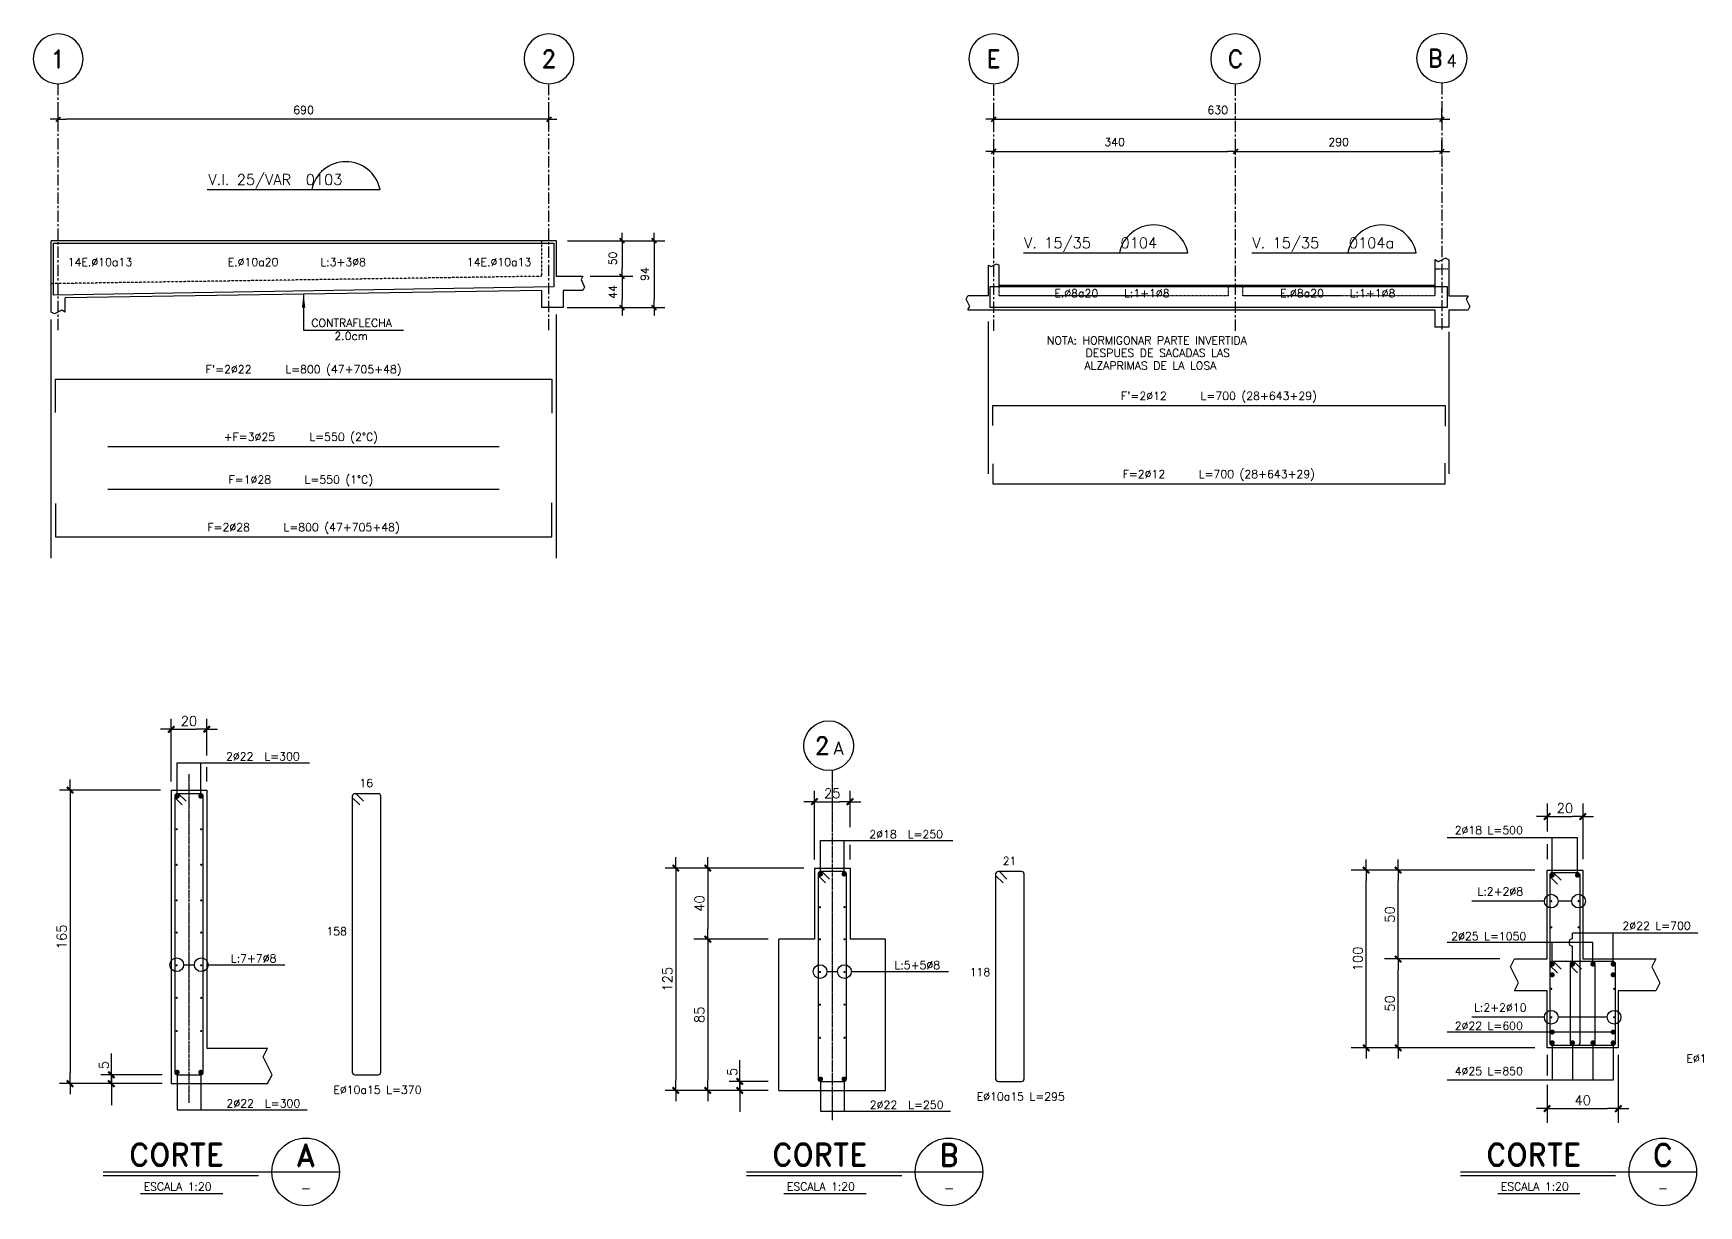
# Model space of a CAD drawing. Header units: millimetres. Extents: x 301 to 4303, y -474 to 2963.
# Drawn here: x 310 to 2651, y -474 to 1173 of the extents above; entities that cross this region are included whole.
import ezdxf
from ezdxf.enums import TextEntityAlignment as Align

# ---------------------------------------------------------------- set-up
doc = ezdxf.new("R2010")
doc.units = ezdxf.units.MM
doc.header["$LTSCALE"] = 0.5
for name, pattern in [('CENTER', [50.8, 31.75, -6.35, 6.35, -6.35]), ('DASHED', [0.75, 0.5, -0.25]), ('EJES', [12.5, 10, -1, 0.5, -1])]:
    doc.linetypes.add(name, pattern=pattern)
for name, color, linetype in [('A-LINEA 015', 6, 'Continuous'), ('CONTORNO', 3, 'Continuous'), ('CONTORNOS', 3, 'Continuous'), ('CORTES', 5, 'Continuous'), ('COTAS', 5, 'Continuous'), ('Cotas2', 1, 'Continuous'), ('EJES', 1, 'CENTER'), ('fe', 7, 'Continuous'), ('SEGMENTOS1', 2, 'DASHED'), ('TEXTOS-FE', 9, 'Continuous'), ('TEXTOS-SM', 3, 'Continuous'), ('TEXTOS1', 9, 'Continuous')]:
    doc.layers.add(name, color=color, linetype=linetype)
doc.styles.add('ROMAND', font='romand')
doc.styles.add('ROMANS', font='romans')
doc.styles.add('ROMANS0', font='romans.shx')
doc.styles.add('SIETE50', font='ROMAND.SHX', dxfattribs={"height": 31.5})
doc.linetypes.add('LCORTE', pattern='A,0.75,[136,ltypeshp.shx,S=0.125,R=0,X=0,Y=0],-0.5,0.7', length=1.95)
doc.dimstyles.new('ING-50', dxfattribs={"dimscale": 5, "dimtxt": 2.25, "dimasz": 2.25, "dimexe": 3, "dimexo": 0, "dimgap": 1.5, "dimtad": 1, "dimdec": 1, "dimzin": 12, "dimdsep": 46, "dimtxsty": 'ROMANS', "dimblk1": 'TICK1', "dimblk2": 'TICK1', "dimsah": 1, "dimcen": 0.09, "dimclrd": 2, "dimclre": 1, "dimclrt": 3, "dimadec": 1, "dimazin": 3, "dimtfac": 1, "dimtdec": 1, "dimtix": 1, "dimtmove": 2, "dimatfit": 3, "dimfxl": 3, "dimtolj": 1, "dimtzin": 12, "dimarcsym": 0})
doc.dimstyles.new('ING20', dxfattribs={"dimscale": 50, "dimtxt": 0.27, "dimasz": 0.3, "dimexe": 0.3, "dimexo": 1, "dimgap": 0.1, "dimtad": 1, "dimlfac": 0.4, "dimzin": 12, "dimdsep": 46, "dimtxsty": 'ROMANS', "dimblk1": 'TICK1', "dimblk2": 'TICK1', "dimsah": 1, "dimcen": 0.09, "dimse1": 1, "dimse2": 1, "dimclrd": 2, "dimclre": 1, "dimclrt": 3, "dimadec": 0, "dimazin": 0, "dimtfac": 1, "dimtix": 1, "dimtmove": 2, "dimatfit": 3, "dimldrblk": 'TICK1', "dimfxl": 1, "dimtolj": 1, "dimtzin": 12, "dimarcsym": 0})

# ---------------------------------------------------------------- blocks, each defined once
blk = doc.blocks.new('EJE-1')
at = {"color": 3, "linetype": 'Continuous'}
blk.add_circle((0, 0), 35, dxfattribs=at)
at = {"color": 5, "linetype": 'Continuous', "style": 'ROMAND'}
blk.add_attdef('0', text='', height=25, dxfattribs=at).set_placement((0.2, 0), align=Align.MIDDLE)
blk = doc.blocks.new('TICK1')
at = {"color": 2}
for points in [[(0, 0), (-1, 0)], [(0, 0), (1, 0)]]:
    blk.add_lwpolyline(points, dxfattribs=at)
at = {"color": 2, "const_width": 0.2}
blk.add_lwpolyline([(-0.3, -0.3), (0.3, 0.3)], dxfattribs=at)
blk = doc.blocks.new('*D266')
at = {"layer": 'COTAS', "color": 1, "lineweight": -2}
for p, q in [((344.8, 1048.1), (344.8, 1067.6)), ((1034.8, 1048.1), (1034.8, 1067.6))]:
    blk.add_line(p, q, dxfattribs=at)
at = {"layer": 'COTAS', "color": 2, "lineweight": -2}
blk.add_line((1023.6, 1052.6), (356.1, 1052.6), dxfattribs=at)
at = {"layer": 'Defpoints', "color": 0}
for p in [(344.8, 1052.6), (344.8, 1048.1), (1034.8, 1048.1)]:
    blk.add_point(p, dxfattribs=at)
at = {"layer": 'COTAS', "color": 2, "lineweight": -2, "xscale": 11.25, "yscale": 11.25, "zscale": 11.25, "rotation": 180}
blk.add_blockref('TICK1', (344.8, 1052.6), dxfattribs=at)
at = {"layer": 'COTAS', "color": 2, "lineweight": -2, "xscale": 11.25, "yscale": 11.25, "zscale": 11.25}
blk.add_blockref('TICK1', (1034.8, 1052.6), dxfattribs=at)
at = {"layer": 'COTAS', "color": 3, "insert": (689.8, 1065.7), "char_height": 11.25, "attachment_point": 5, "style": 'ROMANS'}
blk.add_mtext('\\A1;690', dxfattribs=at)
blk = doc.blocks.new('*D267')
at = {"layer": 'CONTORNOS', "color": 1, "lineweight": -2, "ltscale": 0.5}
for p, q in [((1061, 882), (1152.5, 882)), ((1125.8, 832), (1152.5, 832))]:
    blk.add_line(p, q, dxfattribs=at)
at = {"layer": 'CONTORNOS', "color": 2, "lineweight": -2, "ltscale": 0.5}
blk.add_line((1137.5, 870.7), (1137.5, 843.2), dxfattribs=at)
at = {"layer": 'Defpoints', "color": 0, "ltscale": 0.5}
for p in [(1061, 882), (1125.8, 832), (1137.5, 832)]:
    blk.add_point(p, dxfattribs=at)
at = {"layer": 'CONTORNOS', "color": 2, "lineweight": -2, "ltscale": 0.5, "xscale": 11.25, "yscale": 11.25, "zscale": 11.25}
for p, rotation in [((1137.5, 882), 90), ((1137.5, 832), 270)]:
    blk.add_blockref('TICK1', p, dxfattribs=dict(at, rotation=rotation))
at = {"layer": 'CONTORNOS', "color": 3, "ltscale": 0.5, "insert": (1124.4, 857), "char_height": 11.25, "attachment_point": 5, "rotation": 90, "style": 'ROMANS'}
blk.add_mtext('\\A1;50', dxfattribs=at)
blk = doc.blocks.new('*D268')
at = {"layer": 'CONTORNOS', "color": 1, "lineweight": -2, "ltscale": 0.5}
for p, q in [((1092.8, 832), (1152.5, 832)), ((1060.5, 788), (1152.5, 788))]:
    blk.add_line(p, q, dxfattribs=at)
at = {"layer": 'CONTORNOS', "color": 2, "lineweight": -2, "ltscale": 0.5}
blk.add_line((1137.5, 820.7), (1137.5, 799.2), dxfattribs=at)
at = {"layer": 'Defpoints', "color": 0, "ltscale": 0.5}
for p in [(1092.8, 832), (1060.5, 788), (1137.5, 788)]:
    blk.add_point(p, dxfattribs=at)
at = {"layer": 'CONTORNOS', "color": 2, "lineweight": -2, "ltscale": 0.5, "xscale": 11.25, "yscale": 11.25, "zscale": 11.25}
for p, rotation in [((1137.5, 832), 90), ((1137.5, 788), 270)]:
    blk.add_blockref('TICK1', p, dxfattribs=dict(at, rotation=rotation))
at = {"layer": 'CONTORNOS', "color": 3, "ltscale": 0.5, "insert": (1124.4, 810), "char_height": 11.25, "attachment_point": 5, "rotation": 90, "style": 'ROMANS'}
blk.add_mtext('\\A1;44', dxfattribs=at)
blk = doc.blocks.new('*D269')
at = {"layer": 'CONTORNOS', "color": 1, "lineweight": -2, "ltscale": 0.5}
for p, q in [((1061, 882), (1197.5, 882)), ((1060.5, 788), (1197.5, 788))]:
    blk.add_line(p, q, dxfattribs=at)
at = {"layer": 'CONTORNOS', "color": 2, "lineweight": -2, "ltscale": 0.5}
blk.add_line((1182.5, 870.7), (1182.5, 799.2), dxfattribs=at)
at = {"layer": 'Defpoints', "color": 0, "ltscale": 0.5}
for p in [(1061, 882), (1060.5, 788), (1182.5, 788)]:
    blk.add_point(p, dxfattribs=at)
at = {"layer": 'CONTORNOS', "color": 2, "lineweight": -2, "ltscale": 0.5, "xscale": 11.25, "yscale": 11.25, "zscale": 11.25}
for p, rotation in [((1182.5, 882), 90), ((1182.5, 788), 270)]:
    blk.add_blockref('TICK1', p, dxfattribs=dict(at, rotation=rotation))
at = {"layer": 'CONTORNOS', "color": 3, "ltscale": 0.5, "insert": (1169.4, 835), "char_height": 11.25, "attachment_point": 5, "rotation": 90, "style": 'ROMANS'}
blk.add_mtext('\\A1;94', dxfattribs=at)
blk = doc.blocks.new('FLECHA')
at = {"color": 2}
blk.add_lwpolyline([(0, 0, 0, 5, 0), (19.2, 0, 5, 5, 0)], format="xyseb", dxfattribs=at)
blk = doc.blocks.new('*D282')
at = {"layer": 'COTAS', "color": 1, "lineweight": -2}
for p, q in [((2000.1, 1003.1), (2000.1, 1022.6)), ((2290.1, 1003.1), (2290.1, 1022.6))]:
    blk.add_line(p, q, dxfattribs=at)
at = {"layer": 'COTAS', "color": 2, "lineweight": -2}
blk.add_line((2011.4, 1007.6), (2278.9, 1007.6), dxfattribs=at)
at = {"layer": 'Defpoints', "color": 0}
for p in [(2290.1, 1007.6), (2000.1, 1003.1), (2290.1, 1003.1)]:
    blk.add_point(p, dxfattribs=at)
at = {"layer": 'COTAS', "color": 2, "lineweight": -2, "xscale": 11.25, "yscale": 11.25, "zscale": 11.25, "rotation": 180}
blk.add_blockref('TICK1', (2000.1, 1007.6), dxfattribs=at)
at = {"layer": 'COTAS', "color": 2, "lineweight": -2, "xscale": 11.25, "yscale": 11.25, "zscale": 11.25}
blk.add_blockref('TICK1', (2290.1, 1007.6), dxfattribs=at)
at = {"layer": 'COTAS', "color": 3, "insert": (2145.1, 1020.7), "char_height": 11.25, "attachment_point": 5, "style": 'ROMANS'}
blk.add_mtext('\\A1;290', dxfattribs=at)
blk = doc.blocks.new('*D283')
at = {"layer": 'COTAS', "color": 1, "lineweight": -2}
for p, q in [((1660.1, 1003.1), (1660.1, 1022.6)), ((2000.1, 1003.1), (2000.1, 1022.6))]:
    blk.add_line(p, q, dxfattribs=at)
at = {"layer": 'COTAS', "color": 2, "lineweight": -2}
blk.add_line((1671.4, 1007.6), (1988.9, 1007.6), dxfattribs=at)
at = {"layer": 'Defpoints', "color": 0}
for p in [(2000.1, 1007.6), (1660.1, 1003.1), (2000.1, 1003.1)]:
    blk.add_point(p, dxfattribs=at)
at = {"layer": 'COTAS', "color": 2, "lineweight": -2, "xscale": 11.25, "yscale": 11.25, "zscale": 11.25, "rotation": 180}
blk.add_blockref('TICK1', (1660.1, 1007.6), dxfattribs=at)
at = {"layer": 'COTAS', "color": 2, "lineweight": -2, "xscale": 11.25, "yscale": 11.25, "zscale": 11.25}
blk.add_blockref('TICK1', (2000.1, 1007.6), dxfattribs=at)
at = {"layer": 'COTAS', "color": 3, "insert": (1830.1, 1020.7), "char_height": 11.25, "attachment_point": 5, "style": 'ROMANS'}
blk.add_mtext('\\A1;340', dxfattribs=at)
blk = doc.blocks.new('*D284')
at = {"layer": 'COTAS', "color": 1, "lineweight": -2}
for p, q in [((1660.1, 1048.1), (1660.1, 1067.6)), ((2290.1, 1048.1), (2290.1, 1067.6))]:
    blk.add_line(p, q, dxfattribs=at)
at = {"layer": 'COTAS', "color": 2, "lineweight": -2}
blk.add_line((1671.4, 1052.6), (2278.9, 1052.6), dxfattribs=at)
at = {"layer": 'Defpoints', "color": 0}
for p in [(1660.1, 1048.1), (2290.1, 1052.6), (2290.1, 1048.1)]:
    blk.add_point(p, dxfattribs=at)
at = {"layer": 'COTAS', "color": 2, "lineweight": -2, "xscale": 11.25, "yscale": 11.25, "zscale": 11.25, "rotation": 180}
blk.add_blockref('TICK1', (1660.1, 1052.6), dxfattribs=at)
at = {"layer": 'COTAS', "color": 2, "lineweight": -2, "xscale": 11.25, "yscale": 11.25, "zscale": 11.25}
blk.add_blockref('TICK1', (2290.1, 1052.6), dxfattribs=at)
at = {"layer": 'COTAS', "color": 3, "insert": (1975.1, 1065.7), "char_height": 11.25, "attachment_point": 5, "style": 'ROMANS'}
blk.add_mtext('\\A1;630', dxfattribs=at)
blk = doc.blocks.new('eje-3')
at = {"color": 3, "linetype": 'Continuous'}
blk.add_circle((0, 0), 35, dxfattribs=at)
at = {"color": 5, "linetype": 'Continuous', "style": 'ROMAND'}
for height, p in [(25, (-9.2, 0)), (18, (13.7, -3.6))]:
    blk.add_attdef('0', text='', height=height, dxfattribs=at).set_placement(p, align=Align.MIDDLE)
blk = doc.blocks.new('*D287')
at = {"layer": 'CORTES', "color": 2, "lineweight": -2}
blk.add_line((1423.1, 93.6), (1443.1, 93.6), dxfattribs=at)
at = {"layer": 'Defpoints', "color": 0}
for p in [(1408.1, 93.6), (1458.1, 93.6), (1458.1, 93.6)]:
    blk.add_point(p, dxfattribs=at)
at = {"layer": 'CORTES', "color": 2, "lineweight": -2, "xscale": 15, "yscale": 15, "zscale": 15, "rotation": 180}
blk.add_blockref('TICK1', (1408.1, 93.6), dxfattribs=at)
at = {"layer": 'CORTES', "color": 2, "lineweight": -2, "xscale": 15, "yscale": 15, "zscale": 15}
blk.add_blockref('TICK1', (1458.1, 93.6), dxfattribs=at)
at = {"layer": 'CORTES', "color": 3, "insert": (1433.1, 105.4), "char_height": 13.5, "attachment_point": 5, "style": 'ROMANS'}
blk.add_mtext('\\A1;25', dxfattribs=at)
blk = doc.blocks.new('*D288')
at = {"layer": 'CORTES', "color": 2, "lineweight": -2}
blk.add_line((1213.1, -14.6), (1213.1, -297.1), dxfattribs=at)
at = {"layer": 'Defpoints', "color": 0}
for p in [(1213.1, 0.4), (1213.1, -312.1), (1213.1, -312.1)]:
    blk.add_point(p, dxfattribs=at)
at = {"layer": 'CORTES', "color": 2, "lineweight": -2, "xscale": 15, "yscale": 15, "zscale": 15}
for p, rotation in [((1213.1, 0.4), 90), ((1213.1, -312.1), 270)]:
    blk.add_blockref('TICK1', p, dxfattribs=dict(at, rotation=rotation))
at = {"layer": 'CORTES', "color": 3, "insert": (1201.4, -155.9), "char_height": 13.5, "attachment_point": 5, "rotation": 90, "style": 'ROMANS'}
blk.add_mtext('\\A1;125', dxfattribs=at)
blk = doc.blocks.new('t-corte')
at = {"color": 6}
for p, q in [((-169.7, -4.9), (162.3, -4.9)), ((-169.7, -9.9), (48.3, -9.9))]:
    blk.add_line(p, q, dxfattribs=at)
at = {"color": 3}
blk.add_line((-117.3, -35.3), (-1.8, -35.3), dxfattribs=at)
blk.add_circle((114.8, -4.9), 47.5, dxfattribs=at)
at = {"color": 6, "style": 'SIETE50'}
blk.add_text('CORTE', height=31.5, dxfattribs=at).set_placement((-133.4, 3.7))
blk.add_attdef('A', text='', height=31.5, dxfattribs=at).set_placement((114.9, 18.7), align=Align.MIDDLE_CENTER)
at = {"color": 3, "style": 'ROMANS'}
blk.add_attdef('ESCALA', (-113, -31.1), '', height=11.2, dxfattribs=at)
blk.add_attdef('-', text='', height=13, dxfattribs=at).set_placement((115, -27.7), align=Align.MIDDLE)
blk = doc.blocks.new('*D289')
at = {"layer": 'CORTES', "color": 2, "lineweight": -2}
for p, q in [((1303.1, -284.6), (1303.1, -269.6)), ((1303.1, -299.6), (1303.1, -312.1)), ((1303.1, -327.1), (1303.1, -342.1))]:
    blk.add_line(p, q, dxfattribs=at)
at = {"layer": 'Defpoints', "color": 0}
for p in [(1303.1, -299.6), (1303.1, -312.1), (1303.1, -312.1)]:
    blk.add_point(p, dxfattribs=at)
at = {"layer": 'CORTES', "color": 2, "lineweight": -2, "xscale": 15, "yscale": 15, "zscale": 15}
for p, rotation in [((1303.1, -299.6), 270), ((1303.1, -312.1), 90)]:
    blk.add_blockref('TICK1', p, dxfattribs=dict(at, rotation=rotation))
at = {"layer": 'CORTES', "color": 3, "insert": (1292.5, -286.2), "char_height": 13.5, "attachment_point": 5, "rotation": 90, "style": 'ROMANS'}
blk.add_mtext('\\A1;5', dxfattribs=at)
blk = doc.blocks.new('*D290')
at = {"layer": 'CORTES', "color": 2, "lineweight": -2}
blk.add_line((1258.1, -114.6), (1258.1, -297.1), dxfattribs=at)
at = {"layer": 'Defpoints', "color": 0}
for p in [(1258.1, -99.6), (1258.1, -312.1), (1258.1, -312.1)]:
    blk.add_point(p, dxfattribs=at)
at = {"layer": 'CORTES', "color": 2, "lineweight": -2, "xscale": 15, "yscale": 15, "zscale": 15}
for p, rotation in [((1258.1, -99.6), 90), ((1258.1, -312.1), 270)]:
    blk.add_blockref('TICK1', p, dxfattribs=dict(at, rotation=rotation))
at = {"layer": 'CORTES', "color": 3, "insert": (1246.4, -205.9), "char_height": 13.5, "attachment_point": 5, "rotation": 90, "style": 'ROMANS'}
blk.add_mtext('\\A1;85', dxfattribs=at)
blk = doc.blocks.new('*D291')
at = {"layer": 'CORTES', "color": 2, "lineweight": -2}
blk.add_line((1258.1, -14.6), (1258.1, -84.6), dxfattribs=at)
at = {"layer": 'Defpoints', "color": 0}
for p in [(1258.1, 0.4), (1258.1, -99.6), (1258.1, -99.6)]:
    blk.add_point(p, dxfattribs=at)
at = {"layer": 'CORTES', "color": 2, "lineweight": -2, "xscale": 15, "yscale": 15, "zscale": 15}
for p, rotation in [((1258.1, 0.4), 90), ((1258.1, -99.6), 270)]:
    blk.add_blockref('TICK1', p, dxfattribs=dict(at, rotation=rotation))
at = {"layer": 'CORTES', "color": 3, "insert": (1246.4, -49.6), "char_height": 13.5, "attachment_point": 5, "rotation": 90, "style": 'ROMANS'}
blk.add_mtext('\\A1;40', dxfattribs=at)
blk = doc.blocks.new('*D292')
at = {"layer": 'CORTES', "color": 2, "lineweight": -2}
blk.add_line((518.7, 195.3), (538.7, 195.3), dxfattribs=at)
at = {"layer": 'Defpoints', "color": 0}
for p in [(503.7, 195.3), (553.7, 195.3), (553.7, 195.3)]:
    blk.add_point(p, dxfattribs=at)
at = {"layer": 'CORTES', "color": 2, "lineweight": -2, "xscale": 15, "yscale": 15, "zscale": 15, "rotation": 180}
blk.add_blockref('TICK1', (503.7, 195.3), dxfattribs=at)
at = {"layer": 'CORTES', "color": 2, "lineweight": -2, "xscale": 15, "yscale": 15, "zscale": 15}
blk.add_blockref('TICK1', (553.7, 195.3), dxfattribs=at)
at = {"layer": 'CORTES', "color": 3, "insert": (528.7, 207), "char_height": 13.5, "attachment_point": 5, "style": 'ROMANS'}
blk.add_mtext('\\A1;20', dxfattribs=at)
blk = doc.blocks.new('*D293')
at = {"layer": 'CORTES', "color": 2, "lineweight": -2}
blk.add_line((361.5, 94.8), (361.5, -287.7), dxfattribs=at)
at = {"layer": 'Defpoints', "color": 0}
for p in [(361.5, 109.8), (361.5, -302.7), (361.5, -302.7)]:
    blk.add_point(p, dxfattribs=at)
at = {"layer": 'CORTES', "color": 2, "lineweight": -2, "xscale": 15, "yscale": 15, "zscale": 15}
for p, rotation in [((361.5, 109.8), 90), ((361.5, -302.7), 270)]:
    blk.add_blockref('TICK1', p, dxfattribs=dict(at, rotation=rotation))
at = {"layer": 'CORTES', "color": 3, "insert": (349.7, -96.4), "char_height": 13.5, "attachment_point": 5, "rotation": 90, "style": 'ROMANS'}
blk.add_mtext('\\A1;165', dxfattribs=at)
blk = doc.blocks.new('*D294')
at = {"layer": 'CORTES', "color": 2, "lineweight": -2}
for p, q in [((419.6, -275.2), (419.6, -260.2)), ((419.6, -290.2), (419.6, -302.7)), ((419.6, -317.7), (419.6, -332.7))]:
    blk.add_line(p, q, dxfattribs=at)
at = {"layer": 'Defpoints', "color": 0}
for p in [(419.6, -290.2), (419.6, -302.7), (419.6, -302.7)]:
    blk.add_point(p, dxfattribs=at)
at = {"layer": 'CORTES', "color": 2, "lineweight": -2, "xscale": 15, "yscale": 15, "zscale": 15}
for p, rotation in [((419.6, -290.2), 270), ((419.6, -302.7), 90)]:
    blk.add_blockref('TICK1', p, dxfattribs=dict(at, rotation=rotation))
at = {"layer": 'CORTES', "color": 3, "insert": (409, -276.7), "char_height": 13.5, "attachment_point": 5, "rotation": 90, "style": 'ROMANS'}
blk.add_mtext('\\A1;5', dxfattribs=at)
blk = doc.blocks.new('*D296')
at = {"layer": 'COTAS', "color": 2, "lineweight": -2}
blk.add_line((2453.2, 72.8), (2473.2, 72.8), dxfattribs=at)
at = {"layer": 'Defpoints', "color": 0}
for p in [(2438.2, 72.8), (2488.2, 72.8), (2488.2, 72.8)]:
    blk.add_point(p, dxfattribs=at)
at = {"layer": 'COTAS', "color": 2, "lineweight": -2, "xscale": 15, "yscale": 15, "zscale": 15, "rotation": 180}
blk.add_blockref('TICK1', (2438.2, 72.8), dxfattribs=at)
at = {"layer": 'COTAS', "color": 2, "lineweight": -2, "xscale": 15, "yscale": 15, "zscale": 15}
blk.add_blockref('TICK1', (2488.2, 72.8), dxfattribs=at)
at = {"layer": 'COTAS', "color": 3, "insert": (2463.2, 84.6), "char_height": 13.5, "attachment_point": 5, "style": 'ROMANS'}
blk.add_mtext('\\A1;20', dxfattribs=at)
blk = doc.blocks.new('*D297')
at = {"layer": 'COTAS', "color": 2, "lineweight": -2}
blk.add_line((2228.7, -237.5), (2228.7, -142.5), dxfattribs=at)
at = {"layer": 'Defpoints', "color": 0}
for p in [(2228.7, -127.5), (2228.7, -127.5), (2228.7, -252.5)]:
    blk.add_point(p, dxfattribs=at)
at = {"layer": 'COTAS', "color": 2, "lineweight": -2, "xscale": 15, "yscale": 15, "zscale": 15}
for p, rotation in [((2228.7, -127.5), 90), ((2228.7, -252.5), 270)]:
    blk.add_blockref('TICK1', p, dxfattribs=dict(at, rotation=rotation))
at = {"layer": 'COTAS', "color": 3, "insert": (2217, -190), "char_height": 13.5, "attachment_point": 5, "rotation": 90, "style": 'ROMANS'}
blk.add_mtext('\\A1;50', dxfattribs=at)
blk = doc.blocks.new('*D298')
at = {"layer": 'COTAS', "color": 2, "lineweight": -2}
blk.add_line((2228.7, -112.5), (2228.7, -17.5), dxfattribs=at)
at = {"layer": 'Defpoints', "color": 0}
for p in [(2228.7, -2.5), (2228.7, -2.5), (2228.7, -127.5)]:
    blk.add_point(p, dxfattribs=at)
at = {"layer": 'COTAS', "color": 2, "lineweight": -2, "xscale": 15, "yscale": 15, "zscale": 15}
for p, rotation in [((2228.7, -2.5), 90), ((2228.7, -127.5), 270)]:
    blk.add_blockref('TICK1', p, dxfattribs=dict(at, rotation=rotation))
at = {"layer": 'COTAS', "color": 3, "insert": (2217, -65), "char_height": 13.5, "attachment_point": 5, "rotation": 90, "style": 'ROMANS'}
blk.add_mtext('\\A1;50', dxfattribs=at)
blk = doc.blocks.new('*D299')
at = {"layer": 'COTAS', "color": 2, "lineweight": -2}
blk.add_line((2183.7, -237.5), (2183.7, -17.5), dxfattribs=at)
at = {"layer": 'Defpoints', "color": 0}
for p in [(2183.7, -2.5), (2183.7, -2.5), (2183.7, -252.5)]:
    blk.add_point(p, dxfattribs=at)
at = {"layer": 'COTAS', "color": 2, "lineweight": -2, "xscale": 15, "yscale": 15, "zscale": 15}
for p, rotation in [((2183.7, -2.5), 90), ((2183.7, -252.5), 270)]:
    blk.add_blockref('TICK1', p, dxfattribs=dict(at, rotation=rotation))
at = {"layer": 'COTAS', "color": 3, "insert": (2172, -127.5), "char_height": 13.5, "attachment_point": 5, "rotation": 90, "style": 'ROMANS'}
blk.add_mtext('\\A1;100', dxfattribs=at)
blk = doc.blocks.new('*D300')
at = {"layer": 'COTAS', "color": 2, "lineweight": -2}
blk.add_line((2453.2, -337.8), (2523.2, -337.8), dxfattribs=at)
at = {"layer": 'Defpoints', "color": 0}
for p in [(2438.2, -337.8), (2538.2, -337.8), (2538.2, -337.8)]:
    blk.add_point(p, dxfattribs=at)
at = {"layer": 'COTAS', "color": 2, "lineweight": -2, "xscale": 15, "yscale": 15, "zscale": 15, "rotation": 180}
blk.add_blockref('TICK1', (2438.2, -337.8), dxfattribs=at)
at = {"layer": 'COTAS', "color": 2, "lineweight": -2, "xscale": 15, "yscale": 15, "zscale": 15}
blk.add_blockref('TICK1', (2538.2, -337.8), dxfattribs=at)
at = {"layer": 'COTAS', "color": 3, "insert": (2488.2, -326.1), "char_height": 13.5, "attachment_point": 5, "style": 'ROMANS'}
blk.add_mtext('\\A1;40', dxfattribs=at)

msp = doc.modelspace()

# ---------------------------------------------------------------- linework, layer by layer
at = {"color": 5}
for p, q in [((554.205, 953.962), (797.321, 953.962)), ((1701.852, 865.105), (1933.067, 865.105)), ((2022.886, 865.105), (2254.102, 865.105))]:
    msp.add_line(p, q, dxfattribs=at)
at = {"color": 1, "linetype": 'LCORTE'}
for p, q in [((1358.126, -312.138), (1358.126, -99.638)), ((1508.126, -312.138), (1508.126, -99.638))]:
    msp.add_line(p, q, dxfattribs=at)
at = {"color": 3}
for centre in [(749.292, 944.044), (1885.038, 855.186), (2206.073, 855.186)]:
    msp.add_arc(centre, 49.042, 11.668035, 168.331965, dxfattribs=at)
at = {"layer": 'CONTORNO'}
for p, q in [((2280.14, 854.939), (2280.14, 819.691)), ((2300.14, 854.939), (2300.14, 804.691)), ((1667.64, 819.691), (2280.14, 819.691)), ((2300.14, 804.691), (2327.013, 804.691)), ((1623.941, 784.691), (2280.14, 784.691)), ((2280.14, 784.691), (2280.14, 760.691)), ((2300.14, 784.691), (2327.013, 784.691)), ((2300.14, 784.691), (2300.14, 760.691)), ((2300.14, 760.691), (2280.14, 760.691))]:
    msp.add_line(p, q, dxfattribs=at)
at = {"layer": 'CONTORNOS', "ltscale": 0.5}
for p, q in [((334.832, 781.753), (334.832, 881.993)), ((1044.832, 881.993), (334.832, 881.993)), ((1044.832, 881.993), (1044.832, 831.993)), ((1652.64, 804.691), (1652.64, 847.796)), ((1667.64, 819.691), (1667.64, 847.796)), ((1044.832, 831.993), (1082.551, 831.993)), ((1024.832, 811.991), (354.832, 801.903)), ((354.832, 781.753), (354.832, 801.903)), ((1024.832, 787.993), (1024.832, 811.991)), ((1082.551, 811.993), (1054.832, 811.993)), ((1054.832, 811.993), (1054.832, 787.993)), ((1652.64, 804.691), (1623.941, 804.691)), ((1054.832, 787.993), (1024.832, 787.993))]:
    msp.add_line(p, q, dxfattribs=at)
at = {"layer": 'CONTORNOS', "color": 2, "ltscale": 0.5}
for p, q in [((1652.64, 847.796), (1656.39, 845.921)), ((1656.39, 845.921), (1663.89, 849.671)), ((1663.89, 849.671), (1667.64, 847.796)), ((2285.14, 852.439), (2280.14, 854.939)), ((2295.14, 857.439), (2285.14, 852.439)), ((2300.14, 854.939), (2295.14, 857.439)), ((1082.551, 831.993), (1080.301, 827.493)), ((1080.301, 827.493), (1084.801, 816.493)), ((1084.801, 816.493), (1082.551, 811.993)), ((1621.441, 799.691), (1623.941, 804.691)), ((1626.441, 789.691), (1621.441, 799.691)), ((2327.013, 804.691), (2324.513, 799.691)), ((2324.513, 799.691), (2329.513, 789.691)), ((339.832, 779.253), (334.832, 781.753)), ((349.832, 784.253), (339.832, 779.253)), ((354.832, 781.753), (349.832, 784.253)), ((1623.941, 784.691), (1626.441, 789.691)), ((2329.513, 789.691), (2327.013, 784.691))]:
    msp.add_line(p, q, dxfattribs=at)
at = {"layer": 'CORTES', "color": 1}
for p, q in [((503.686, 121.834), (503.686, 210.26)), ((553.686, 158.427), (553.686, 210.26)), ((512.183, 148.405), (698.266, 148.405)), ((512.183, 101.341), (512.183, 148.405)), ((545.183, 101.341), (545.183, 148.405)), ((553.686, 121.834), (553.686, 142.266)), ((488.686, 109.844), (346.465, 109.844)), ((1408.126, 12.352), (1408.126, 108.644)), ((1458.126, 57.977), (1458.126, 108.644)), ((1416.623, 38.923), (1602.706, 38.923)), ((1416.623, -8.14), (1416.623, 38.923)), ((1449.623, -8.14), (1449.623, 38.923)), ((1458.126, 12.352), (1458.126, 32.784)), ((1393.126, 0.362), (1198.126, 0.362)), ((1342.964, -99.638), (1238.49, -99.638)), ((521.113, -135.607), (536.253, -135.607)), ((555.453, -135.607), (663.587, -135.607)), ((1425.553, -145.089), (1440.693, -145.089)), ((1459.893, -145.089), (1596.729, -145.089)), ((491.105, -302.656), (346.465, -302.656)), ((491.105, -290.156), (404.578, -290.156)), ((512.183, -286.659), (512.183, -339.274)), ((545.183, -286.659), (545.183, -339.274)), ((1343.126, -299.638), (1288.126, -299.638)), ((1416.623, -296.14), (1416.623, -341.293)), ((1449.623, -296.14), (1449.623, -341.293)), ((1343.126, -312.138), (1198.126, -312.138)), ((512.183, -339.274), (695.027, -339.274)), ((1416.623, -341.293), (1599.468, -341.293))]:
    msp.add_line(p, q, dxfattribs=at)
at = {"layer": 'CORTES', "color": 1, "linetype": 'EJES'}
for p, q in [((528.686, 132.424), (528.686, -329.76)), ((1433.126, 137.261), (1433.126, -353.876))]:
    msp.add_line(p, q, dxfattribs=at)
at = {"layer": 'CORTES'}
for p, q in [((503.686, 109.844), (553.686, 109.844)), ((503.686, 109.844), (503.686, -302.656)), ((553.686, 109.844), (553.686, -252.656)), ((1408.126, 0.362), (1458.126, 0.362)), ((1408.126, 0.362), (1408.126, -99.638)), ((1458.126, 0.362), (1458.126, -99.638)), ((2438.16, -127.469), (2438.16, -2.469)), ((2438.16, -2.469), (2488.16, -2.469)), ((2488.16, -2.469), (2488.16, -127.469)), ((1408.126, -99.638), (1358.126, -99.638)), ((1508.126, -99.638), (1458.126, -99.638)), ((2392.42, -127.469), (2438.16, -127.469)), ((2488.16, -127.469), (2590.791, -127.469)), ((2438.16, -172.469), (2392.42, -172.469)), ((2438.16, -252.469), (2438.16, -172.469)), ((2590.791, -172.469), (2538.16, -172.469)), ((2538.16, -172.469), (2538.16, -252.469)), ((553.686, -252.656), (639.22, -252.656)), ((2538.16, -252.469), (2438.16, -252.469)), ((503.686, -302.656), (639.22, -302.656)), ((1358.126, -312.138), (1508.126, -312.138))]:
    msp.add_line(p, q, dxfattribs=at)
at = {"layer": 'CORTES', "color": 2}
for p, q in [((508.683, 99.541), (519.289, 88.935)), ((513.983, 104.841), (524.589, 94.235)), ((1413.123, -9.94), (1423.73, -20.547)), ((1418.423, -4.64), (1429.03, -15.247))]:
    msp.add_line(p, q, dxfattribs=at)
at = {"layer": 'CORTES', "color": 7}
for p, q in [((758.36, 99.541), (768.967, 88.935)), ((763.66, 104.841), (774.267, 94.235)), ((1662.801, -9.94), (1673.408, -20.547)), ((1668.101, -4.64), (1678.708, -15.247))]:
    msp.add_line(p, q, dxfattribs=at)
at = {"layer": 'CORTES', "color": 2, "ltscale": 0.5}
for p, q in [((2441.912, -11.517), (2452.519, -22.123)), ((2447.212, -6.217), (2457.819, -16.823)), ((2386.795, -138.719), (2392.42, -127.469)), ((2398.045, -161.219), (2386.795, -138.719)), ((2441.912, -136.517), (2452.519, -147.123)), ((2447.212, -131.217), (2457.819, -141.823)), ((2470.412, -136.517), (2481.019, -147.123)), ((2475.712, -131.217), (2486.319, -141.823)), ((2590.791, -127.469), (2585.166, -138.719)), ((2585.166, -138.719), (2596.416, -161.219)), ((2392.42, -172.469), (2398.045, -161.219)), ((2596.416, -161.219), (2590.791, -172.469)), ((632.97, -265.156), (639.22, -252.656)), ((645.47, -290.156), (632.97, -265.156)), ((639.22, -302.656), (645.47, -290.156))]:
    msp.add_line(p, q, dxfattribs=at)
at = {"layer": 'CORTES', "color": 1, "ltscale": 0.5}
for p, q in [((2434.412, -46.217), (2332.353, -46.217)), ((2472.712, -46.217), (2453.612, -46.217)), ((2434.412, -209.399), (2332.353, -209.399)), ((2522.793, -209.399), (2453.612, -209.399))]:
    msp.add_line(p, q, dxfattribs=at)
at = {"layer": 'CORTES', "color": 2}
for points in [[(545.183, -290.159, 0.41421356), (548.683, -286.659), (548.683, 101.341, 0.41421356), (545.183, 104.841), (526.183, 104.841), (512.183, 104.841, 0.41421356), (508.683, 101.341), (508.683, -286.659, 0.41421356), (512.183, -290.159)], [(1449.623, -299.64, 0.41421356), (1453.123, -296.14), (1453.123, -8.14, 0.41421356), (1449.623, -4.64), (1430.623, -4.64), (1416.623, -4.64, 0.41421356), (1413.123, -8.14), (1413.123, -296.14, 0.41421356), (1416.623, -299.64)]]:
    msp.add_lwpolyline(points, format="xyb", close=True, dxfattribs=at)
for points, const_width in [([(510.433, 101.341, 1), (513.933, 101.341, 1)], 3.5), ([(543.433, 101.341, 1), (546.933, 101.341, 1)], 3.5), ([(510.763, 54.861, 1), (512.263, 54.861, 1)], 1.5), ([(545.103, 54.861, 1), (546.603, 54.861, 1)], 1.5), ([(510.763, 4.861, 1), (512.263, 4.861, 1)], 1.5), ([(545.103, 4.861, 1), (546.603, 4.861, 1)], 1.5), ([(1414.873, -8.14, 1), (1418.373, -8.14, 1)], 3.5), ([(1447.873, -8.14, 1), (1451.373, -8.14, 1)], 3.5), ([(510.763, -45.139, 1), (512.263, -45.139, 1)], 1.5), ([(545.103, -45.139, 1), (546.603, -45.139, 1)], 1.5), ([(1415.203, -54.621, 1), (1416.703, -54.621, 1)], 1.5), ([(1449.543, -54.621, 1), (1451.043, -54.621, 1)], 1.5), ([(510.763, -90.342, 1), (512.263, -90.342, 1)], 1.5), ([(545.103, -90.342, 1), (546.603, -90.342, 1)], 1.5), ([(1415.203, -99.824, 1), (1416.703, -99.824, 1)], 1.5), ([(1449.543, -99.824, 1), (1451.043, -99.824, 1)], 1.5), ([(510.763, -136.356, 1), (512.263, -136.356, 1)], 1.5), ([(545.103, -136.356, 1), (546.603, -136.356, 1)], 1.5), ([(1415.203, -145.838, 1), (1416.703, -145.838, 1)], 1.5), ([(1449.543, -145.838, 1), (1451.043, -145.838, 1)], 1.5), ([(510.763, -182.089, 1), (512.263, -182.089, 1)], 1.5), ([(545.103, -182.089, 1), (546.603, -182.089, 1)], 1.5), ([(1415.203, -191.571, 1), (1416.703, -191.571, 1)], 1.5), ([(1449.543, -191.571, 1), (1451.043, -191.571, 1)], 1.5), ([(510.763, -228.8, 1), (512.263, -228.8, 1)], 1.5), ([(545.103, -228.8, 1), (546.603, -228.8, 1)], 1.5), ([(1415.203, -238.282, 1), (1416.703, -238.282, 1)], 1.5), ([(1449.543, -238.282, 1), (1451.043, -238.282, 1)], 1.5), ([(510.433, -286.659, 1), (513.933, -286.659, 1)], 3.5), ([(543.433, -286.659, 1), (546.933, -286.659, 1)], 3.5), ([(1414.873, -296.14, 1), (1418.373, -296.14, 1)], 3.5), ([(1447.873, -296.14, 1), (1451.373, -296.14, 1)], 3.5)]:
    msp.add_lwpolyline(points, format="xyb", close=True, dxfattribs=dict(at, const_width=const_width))
at = {"layer": 'CORTES', "color": 7}
for points in [[(794.86, -290.159, 0.41421356), (798.36, -286.659), (798.36, 101.341, 0.41421356), (794.86, 104.841), (775.86, 104.841), (761.86, 104.841, 0.41421356), (758.36, 101.341), (758.36, -286.659, 0.41421356), (761.86, -290.159)], [(1699.301, -299.64, 0.41421356), (1702.801, -296.14), (1702.801, -8.14, 0.41421356), (1699.301, -4.64), (1680.301, -4.64), (1666.301, -4.64, 0.41421356), (1662.801, -8.14), (1662.801, -296.14, 0.41421356), (1666.301, -299.64)]]:
    msp.add_lwpolyline(points, format="xyb", close=True, dxfattribs=at)
at = {"layer": 'CORTES', "color": 2, "ltscale": 0.5}
for points, const_width in [([(2443.662, -9.717, 1), (2447.162, -9.717, 1)], 3.5), ([(2479.162, -9.717, 1), (2482.662, -9.717, 1)], 3.5), ([(2443.262, -46.217, 1), (2444.762, -46.217, 1)], 1.5), ([(2481.562, -46.217, 1), (2483.062, -46.217, 1)], 1.5), ([(2443.262, -82.977, 1), (2444.762, -82.977, 1)], 1.5), ([(2481.562, -82.977, 1), (2483.062, -82.977, 1)], 1.5), ([(2443.662, -134.717, 1), (2447.162, -134.717, 1)], 3.5), ([(2472.162, -134.717, 1), (2475.662, -134.717, 1)], 3.5), ([(2500.662, -134.717, 1), (2504.162, -134.717, 1)], 3.5), ([(2529.162, -134.717, 1), (2532.662, -134.717, 1)], 3.5), ([(2443.662, -149.717, 1), (2447.162, -149.717, 1)], 3.5), ([(2529.162, -149.717, 1), (2532.662, -149.717, 1)], 3.5), ([(2443.262, -169.448, 1), (2444.762, -169.448, 1)], 1.5), ([(2531.562, -169.448, 1), (2533.062, -169.448, 1)], 1.5), ([(2443.262, -209.399, 1), (2444.762, -209.399, 1)], 1.5), ([(2531.562, -209.399, 1), (2533.062, -209.399, 1)], 1.5), ([(2443.662, -230.217, 1), (2447.162, -230.217, 1)], 3.5), ([(2529.162, -230.217, 1), (2532.662, -230.217, 1)], 3.5), ([(2443.662, -245.217, 1), (2447.162, -245.217, 1)], 3.5), ([(2443.662, -245.217, 1), (2447.162, -245.217, 1)], 3.5), ([(2472.162, -245.221, -1), (2475.662, -245.221, -1)], 3.5), ([(2500.662, -245.221, -1), (2504.162, -245.221, -1)], 3.5), ([(2529.162, -245.217, 1), (2532.662, -245.217, 1)], 3.5)]:
    msp.add_lwpolyline(points, format="xyb", close=True, dxfattribs=dict(at, const_width=const_width))
for points in [[(2480.912, -248.717, 0.41421356), (2484.412, -245.217), (2484.412, -9.717, 0.41421356), (2480.912, -6.217), (2463.162, -6.217), (2445.412, -6.217, 0.41421356), (2441.912, -9.717), (2441.912, -245.217, 0.41421356), (2445.412, -248.717)], [(2502.412, -248.717, 0.41421356), (2505.912, -245.217), (2505.912, -134.717, 0.41421356), (2502.412, -131.217), (2488.162, -131.217), (2445.412, -131.217, 0.41421356), (2441.912, -134.717), (2441.912, -245.217, 0.41421356), (2445.412, -248.717)], [(2530.912, -248.717, 0.41421356), (2534.412, -245.217), (2534.412, -134.717, 0.41421356), (2530.912, -131.217), (2516.662, -131.217), (2473.912, -131.217, 0.41421356), (2470.412, -134.717), (2470.412, -245.217, 0.41421356), (2473.912, -248.717)]]:
    msp.add_lwpolyline(points, format="xyb", close=True, dxfattribs=at)
at = {"layer": 'CORTES', "color": 1, "ltscale": 0.5}
for centre in [(2444.012, -46.217), (2482.312, -46.217), (2444.012, -209.399), (2532.393, -209.399)]:
    msp.add_circle(centre, 9.6, dxfattribs=at)
at = {"layer": 'CORTES', "color": 1}
for centre in [(511.513, -135.607), (545.853, -135.607), (1415.953, -145.089), (1450.293, -145.089)]:
    msp.add_circle(centre, 9.6, dxfattribs=at)
at = {"layer": 'Cotas2'}
for p, q in [((1044.832, 778.117), (1044.832, 435.617)), ((334.832, 435.617), (334.832, 771.376)), ((1652.64, 554.45), (1652.64, 768.63)), ((2300.14, 753.764), (2300.14, 554.45)), ((2438.16, 91.239), (2438.16, 51.785)), ((2488.16, 91.239), (2488.16, 12.597)), ((2480.912, 42.626), (2297.606, 42.626)), ((2438.16, 34.022), (2438.16, 12.597)), ((2445.412, -9.717), (2445.412, 42.626)), ((2480.912, -9.717), (2480.912, 42.626)), ((2420.947, -2.469), (2162.623, -2.469)), ((2649.955, -91.153), (2473.912, -91.153)), ((2473.912, -98.989), (2473.912, -91.153)), ((2530.912, -134.717), (2530.912, -91.153)), ((2502.412, -104.262), (2297.606, -104.262)), ((2445.412, -134.717), (2445.412, -104.262)), ((2473.912, -134.717), (2473.912, -109.535)), ((2502.412, -134.717), (2502.412, -104.262)), ((2371.879, -127.469), (2209.611, -127.469)), ((2530.912, -230.256), (2297.606, -230.256)), ((2420.947, -252.469), (2162.623, -252.469)), ((2445.412, -245.221), (2445.412, -297.615)), ((2473.912, -245.221), (2473.912, -297.615)), ((2502.412, -245.221), (2502.412, -297.615)), ((2530.912, -245.221), (2530.912, -297.615)), ((2438.16, -262.381), (2438.16, -291.099)), ((2538.16, -262.381), (2538.16, -357.609)), ((2530.912, -297.615), (2297.606, -297.615)), ((2438.16, -304.522), (2438.16, -357.609))]:
    msp.add_line(p, q, dxfattribs=at)
msp.add_arc((2473.912, -104.262), 5.273, 90, 270, dxfattribs=at)
at = {"layer": 'EJES'}
for p, q in [((344.832, 756.173), (344.832, 1102.594)), ((1034.832, 756.173), (1034.832, 1100.962)), ((1660.14, 755.179), (1660.14, 1102.564)), ((2000.14, 755.179), (2000.14, 1102.564)), ((2290.14, 1103.467), (2290.14, 755.179))]:
    msp.add_line(p, q, dxfattribs=at)
at = {"layer": 'fe', "ltscale": 0.5}
for points in [[(338.121, 878.685), (1041.819, 878.685), (1041.819, 817.024), (338.121, 805.236)], [(1655.024, 817.865), (2297.524, 817.865), (2297.524, 788.285), (1655.024, 788.285)]]:
    msp.add_lwpolyline(points, close=True, dxfattribs=at)
for points in [[(340.832, 640.639), (340.832, 687.639), (1038.832, 687.639), (1038.832, 639.639)], [(1658.64, 622.254), (1658.64, 650.254), (2294.64, 650.254), (2294.64, 621.254)], [(414.832, 592.639), (964.832, 592.639)], [(1658.64, 568.414), (1658.64, 540.414), (2294.64, 540.414), (2294.64, 569.414)], [(414.832, 532.639), (964.832, 532.639)], [(340.832, 512.639), (340.832, 465.639), (1038.832, 465.639), (1038.832, 513.639)]]:
    msp.add_lwpolyline(points, dxfattribs=at)
at = {"layer": 'SEGMENTOS1', "ltscale": 0.5}
for q in [(1024.832, 881.993), (334.832, 821.604)]:
    msp.add_line((1024.832, 831.993), q, dxfattribs=at)
at = {"layer": 'SEGMENTOS1'}
for p, q in [((1667.64, 804.691), (1667.64, 819.691)), ((1990.14, 804.691), (1990.14, 819.691)), ((2010.14, 804.691), (2010.14, 819.691)), ((2280.14, 842.691), (2300.14, 842.691)), ((2280.14, 819.691), (2280.14, 804.691)), ((1990.14, 804.691), (1667.64, 804.691)), ((2280.14, 804.691), (2010.14, 804.691))]:
    msp.add_line(p, q, dxfattribs=at)
at = {"layer": 'TEXTOS1', "color": 1, "ltscale": 0.5}
for p, q in [((689.832, 806.947), (689.832, 756.173)), ((689.832, 756.173), (830.163, 756.173))]:
    msp.add_line(p, q, dxfattribs=at)

# ---------------------------------------------------------------- block references
at = {"layer": 'A-LINEA 015', "ltscale": 0.5}
ref = msp.add_blockref('EJE-1', (344.832, 1137.594), dxfattribs=dict(at, xscale=-1))
ref.add_attrib('0', '1', dxfattribs={"layer": '0', "color": 5, "linetype": 'Continuous', "height": 25, "style": 'ROMAND'}).set_placement((344.603, 1137.594), align=Align.MIDDLE)
ref = msp.add_blockref('EJE-1', (1034.832, 1137.594), dxfattribs=dict(at, xscale=-1))
ref.add_attrib('0', '2', dxfattribs={"layer": '0', "color": 5, "linetype": 'Continuous', "height": 25, "style": 'ROMAND'}).set_placement((1034.603, 1137.594), align=Align.MIDDLE)
ref = msp.add_blockref('EJE-1', (1660.14, 1137.564), dxfattribs=dict(at, xscale=-1))
ref.add_attrib('0', 'E', dxfattribs={"layer": '0', "color": 5, "linetype": 'Continuous', "height": 25, "style": 'ROMAND'}).set_placement((1659.911, 1137.564), align=Align.MIDDLE)
ref = msp.add_blockref('EJE-1', (2000.14, 1137.564), dxfattribs=dict(at, xscale=-1))
ref.add_attrib('0', 'C', dxfattribs={"layer": '0', "color": 5, "linetype": 'Continuous', "height": 25, "style": 'ROMAND'}).set_placement((1999.911, 1137.564), align=Align.MIDDLE)
ref = msp.add_blockref('eje-3', (2290.14, 1138.467), dxfattribs=at)
ref.add_attrib('0', 'B', dxfattribs={"layer": '0', "color": 5, "linetype": 'Continuous', "height": 25, "style": 'ROMAND'}).set_placement((2280.949, 1138.467), align=Align.MIDDLE)
ref.add_attrib('0', '4', dxfattribs={"layer": '0', "color": 5, "linetype": 'Continuous', "height": 18, "style": 'ROMAND'}).set_placement((2303.826, 1134.885), align=Align.MIDDLE)
ref = msp.add_blockref('eje-3', (1428.126, 172.261), dxfattribs=at)
ref.add_attrib('0', '2', dxfattribs={"layer": '0', "color": 5, "linetype": 'Continuous', "height": 25, "style": 'ROMAND'}).set_placement((1418.935, 172.261), align=Align.MIDDLE)
ref.add_attrib('0', 'A', dxfattribs={"layer": '0', "color": 5, "linetype": 'Continuous', "height": 18, "style": 'ROMAND'}).set_placement((1441.812, 168.678), align=Align.MIDDLE)
at = {"layer": 'CORTES'}
for p, values in [((577.952, -421.822), {'ESCALA': 'ESCALA 1:20', 'A': 'A', '-': '-'}), ((1482.393, -421.822), {'ESCALA': 'ESCALA 1:20', 'A': 'B', '-': '-'}), ((2486.019, -421.822), {'ESCALA': 'ESCALA 1:20', 'A': 'C', '-': '-'})]:
    msp.add_blockref('t-corte', p, dxfattribs=at).add_auto_attribs(values)
at = {"layer": 'TEXTOS1', "color": 1, "ltscale": 0.5, "rotation": 270}
msp.add_blockref('FLECHA', (689.832, 806.947), dxfattribs=at)

# ---------------------------------------------------------------- texts
at = {"color": 4, "style": 'ROMANS'}
for s, p in [('V.I. 25/VAR  0103', (556.006, 960.306)), ('V. 15/35   0104', (1702.869, 871.448)), ('V. 15/35   0104a', (2023.903, 871.448))]:
    msp.add_text(s, height=15, dxfattribs=at).set_placement(p)
at = {"layer": 'CORTES', "color": 9, "style": 'ROMANS0'}
for s, p in [('2%%c22  L=300', (632.569, 157.26)), ('2%%c18  L=250', (1537.009, 47.778)), ('2%%c22  L=300', (633.276, -330.419)), ('2%%c22  L=250', (1537.717, -332.438))]:
    msp.add_text(s, height=11.25, dxfattribs=at).set_placement(p, align=Align.MIDDLE)
at = {"layer": 'CORTES', "color": 3, "style": 'ROMANS0'}
for s, p in [('16', (777.873, 119.841)), ('21', (1682.314, 10.36)), ('158', (736.36, -88.576)), ('118', (1640.801, -145.89))]:
    msp.add_text(s, height=11.25, dxfattribs=at).set_placement(p, align=Align.MIDDLE)
at = {"layer": 'CORTES', "color": 9, "ltscale": 0.5, "style": 'ROMANS0'}
for s, p in [('2%%C18 L=500', (2356.105, 47.958)), ('L:2+2%%c8', (2372.353, -38.217)), ('2%%C25 L=1050', (2356.105, -101.115)), ('2%%C22 L=700', (2592.065, -86.295)), ('L:2+2%%c10', (2372.353, -201.399)), ('2%%C22 L=600', (2356.105, -227.057)), ('4%%C25 L=850', (2356.105, -290.599))]:
    msp.add_text(s, height=11.25, dxfattribs=at).set_placement(p, align=Align.CENTER)
at = {"layer": 'CORTES', "color": 3, "ltscale": 0.5, "style": 'ROMANS0'}
msp.add_text('E%%c10a20 L=245', height=11.25, dxfattribs=at).set_placement((2695.987, -272.958), align=Align.CENTER)
at = {"layer": 'CORTES', "color": 3, "style": 'ROMANS0'}
for s, p in [('E%%c10a15 L=370', (793.66, -316.979)), ('E%%C10a15 L=295', (1698.101, -326.461))]:
    msp.add_text(s, height=11.25, dxfattribs=at).set_placement(p, align=Align.CENTER)
at = {"layer": 'TEXTOS-FE', "color": 9, "style": 'ROMANS0'}
for s, p in [('L:7+7%%c8', (619.556, -132.248)), ('L:5+5%%c8', (1552.697, -141.73))]:
    msp.add_text(s, height=11.25, dxfattribs=at).set_placement(p, align=Align.CENTER)
at = {"layer": 'TEXTOS-SM', "ltscale": 0.5, "style": 'ROMANS0'}
for s, p in [("F'=2%%c22     L=800 (47+705+48)", (689.832, 695.639)), ("F'=2%%c12     L=700 (28+643+29)", (1976.64, 658.254)), ('F=2%%c12     L=700 (28+643+29)', (1976.64, 548.414))]:
    msp.add_text(s, height=11.25, dxfattribs=at).set_placement(p, align=Align.CENTER)
for s, p in [('+F=3%%c25     L=550 (2°C) ', (689.832, 600.639)), ('F=1%%c28     L=550 (1°C) ', (689.832, 540.639)), ('F=2%%c28     L=800 (47+705+48)', (689.832, 473.639))]:
    msp.add_text(s, height=11.25, rotation=360, dxfattribs=at).set_placement(p, align=Align.CENTER)
at = {"layer": 'TEXTOS1', "style": 'ROMANS'}
for s, p in [('14E.%%c10a13', (403.51, 846.336)), ('E.%%c10a20', (618.777, 846.336)), ('L:3+3%%C8', (745.493, 846.336)), ('14E.%%c10a13', (964.629, 846.336)), ('E.%%c8a20', (1776.171, 802.421)), ('L:1+1%%C8', (1875.363, 802.466)), ('E.%%c8a20', (2093.55, 802.421)), ('L:1+1%%C8', (2192.741, 802.466)), ('CONTRAFLECHA', (757.316, 760.893)), ('2.0cm', (756.804, 742.453)), ('NOTA: HORMIGONAR PARTE INVERTIDA', (1875.363, 736.271)), ('DESPUES DE SACADAS LAS ', (1894.629, 718.715)), ('ALZAPRIMAS DE LA LOSA', (1880.327, 700.774))]:
    msp.add_text(s, height=11.25, dxfattribs=at).set_placement(p, align=Align.CENTER)

# ---------------------------------------------------------------- dimensions: what is measured, and where the dimension line sits
at = {"layer": 'CONTORNOS', "ltscale": 0.5}
for base, p1, p2, picture, middle in [((1182.52, 787.993), (1061.01, 881.993), (1060.539, 787.993), '*D269', (1169.395, 834.993)), ((1137.52, 831.993), (1061.01, 881.993), (1125.798, 831.993), '*D267', (1124.395, 856.993)), ((1137.52, 787.993), (1092.782, 831.993), (1060.539, 787.993), '*D268', (1124.395, 809.993))]:
    dim = msp.add_linear_dim(base=base, p1=p1, p2=p2, angle=90, dimstyle='ING-50', dxfattribs=at)
    dim.commit()
    dim.dimension.update_dxf_attribs({"geometry": picture, "text_midpoint": middle})
at = {"layer": 'CORTES'}
dim = msp.add_linear_dim(base=(553.686, 195.26), p1=(503.686, 195.26), p2=(553.686, 195.26), dimstyle='ING20', dxfattribs=at)
dim.commit()
dim.dimension.update_dxf_attribs({"geometry": '*D292', "text_midpoint": (528.686, 207.01)})
for base, p1, p2, picture, middle in [((361.465, -302.656), (361.465, 109.844), (361.465, -302.656), '*D293', (349.715, -96.406)), ((1213.126, -312.138), (1213.126, 0.362), (1213.126, -312.138), '*D288', (1201.376, -155.888)), ((1258.126, -99.638), (1258.126, 0.362), (1258.126, -99.638), '*D291', (1246.376, -49.638)), ((1258.126, -312.138), (1258.126, -99.638), (1258.126, -312.138), '*D290', (1246.376, -205.888))]:
    dim = msp.add_linear_dim(base=base, p1=p1, p2=p2, angle=90, dimstyle='ING20', dxfattribs=at)
    dim.commit()
    dim.dimension.update_dxf_attribs({"geometry": picture, "text_midpoint": middle})
dim = msp.add_linear_dim(base=(1458.126, 93.644), p1=(1408.126, 93.644), p2=(1458.126, 93.644), text='25', dimstyle='ING20', dxfattribs=at)
dim.commit()
dim.dimension.update_dxf_attribs({"geometry": '*D287', "text_midpoint": (1433.126, 105.394)})
for base, p1, p2, picture, middle in [((419.578, -302.656), (419.578, -290.156), (419.578, -302.656), '*D294', (408.953, -276.673)), ((1303.126, -312.138), (1303.126, -299.638), (1303.126, -312.138), '*D289', (1292.501, -286.155))]:
    dim = msp.add_linear_dim(base=base, p1=p1, p2=p2, angle=90, dimstyle='ING20', dxfattribs=at)
    dim.commit()
    dim.dimension.update_dxf_attribs({"geometry": picture, "text_midpoint": middle, "dimtype": 160})
at = {"layer": 'COTAS'}
for base, p1, p2, angle, dimstyle, picture, middle in [((344.832, 1052.594), (1034.832, 1048.094), (344.832, 1048.094), 180, 'ING-50', '*D266', (689.832, 1065.719)), ((2183.73, -2.469), (2183.73, -252.469), (2183.73, -2.469), 90, 'ING20', '*D299', (2171.98, -127.469)), ((2228.73, -2.469), (2228.73, -127.469), (2228.73, -2.469), 90, 'ING20', '*D298', (2216.98, -64.969)), ((2228.73, -127.469), (2228.73, -252.469), (2228.73, -127.469), 90, 'ING20', '*D297', (2216.98, -189.969))]:
    dim = msp.add_linear_dim(base=base, p1=p1, p2=p2, angle=angle, dimstyle=dimstyle, dxfattribs=at)
    dim.commit()
    dim.dimension.update_dxf_attribs({"geometry": picture, "text_midpoint": middle})
for base, p1, p2, dimstyle, picture, middle in [((2290.14, 1052.564), (1660.14, 1048.064), (2290.14, 1048.064), 'ING-50', '*D284', (1975.14, 1065.689)), ((2000.14, 1007.564), (1660.14, 1003.064), (2000.14, 1003.064), 'ING-50', '*D283', (1830.14, 1020.689)), ((2290.14, 1007.564), (2000.14, 1003.064), (2290.14, 1003.064), 'ING-50', '*D282', (2145.14, 1020.689)), ((2488.16, 72.805), (2438.16, 72.805), (2488.16, 72.805), 'ING20', '*D296', (2463.16, 84.555)), ((2538.16, -337.815), (2438.16, -337.815), (2538.16, -337.815), 'ING20', '*D300', (2488.16, -326.065))]:
    dim = msp.add_linear_dim(base=base, p1=p1, p2=p2, dimstyle=dimstyle, dxfattribs=at)
    dim.commit()
    dim.dimension.update_dxf_attribs({"geometry": picture, "text_midpoint": middle})

doc.saveas('drawing.dxf')
